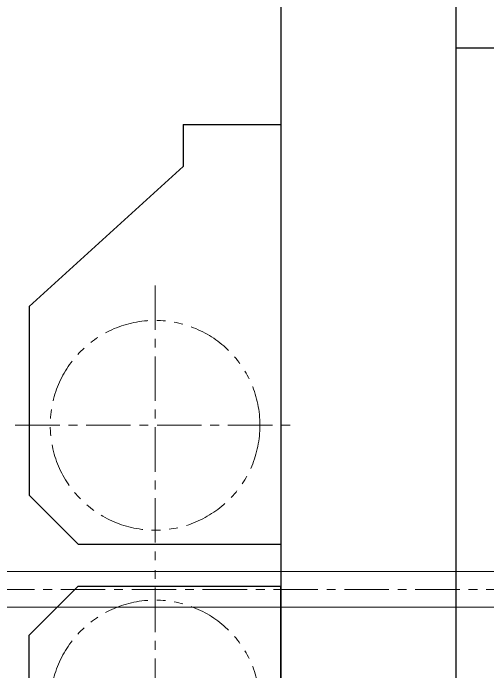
# Model space of a CAD drawing. Header units: millimetres. Extents: x -211 to 45495, y 24 to 52952.
# Drawn here: x 13723.2 to 14062.7, y 34323 to 34794 of the extents above; entities that cross this region are included whole.
import ezdxf

# ---------------------------------------------------------------- set-up
doc = ezdxf.new("R2010")
doc.units = ezdxf.units.MM
doc.linetypes.add('CENTER', pattern=[50.7, 31.8, -6.3, 6.3, -6.3])
doc.linetypes.add('PHANTOM', pattern=[63.3, 31.8, -6.3, 6.3, -6.3, 6.3, -6.3])
doc.layers.add('Layer2', color=7, linetype='Continuous')

# ---------------------------------------------------------------- blocks, each defined once
blk = doc.blocks.new('BLKF215')
at = {"layer": 'Layer2', "color": 7, "linetype": 'Continuous', "lineweight": 13}
for p, q in [((15040.9, 34394.67), (12099.21, 34394.67)), ((12099.21, 34369.27), (16159.21, 34369.27))]:
    blk.add_line(p, q, dxfattribs=at)
at = {"layer": 'Layer2', "color": 7, "linetype": 'CENTER', "lineweight": 13}
blk.add_line((12084.21, 34381.97), (15055.9, 34381.97), dxfattribs=at)
blk = doc.blocks.new('BLKF2394')
at = {"layer": 'Layer2', "color": 3, "linetype": 'Continuous', "lineweight": 25}
for p, q in [((13844.71, 34714.27), (13914.71, 34714.27)), ((13844.71, 34714.27), (13844.71, 34684.27)), ((13914.71, 34714.27), (13914.71, 34414.27)), ((13844.71, 34684.27), (13734.71, 34584.27)), ((13734.71, 34584.27), (13734.71, 34449.27)), ((13734.71, 34449.27), (13769.71, 34414.27)), ((13769.71, 34414.27), (13914.71, 34414.27))]:
    blk.add_line(p, q, dxfattribs=at)
at = {"layer": 'Layer2', "color": 7, "linetype": 'CENTER', "lineweight": 13}
for p, q in [((13824.71, 34599.27), (13824.71, 34399.27)), ((13724.71, 34499.27), (13924.71, 34499.27))]:
    blk.add_line(p, q, dxfattribs=at)
at = {"layer": 'Layer2', "color": 7, "linetype": 'PHANTOM', "lineweight": 13}
blk.add_circle((13824.71, 34499.27), 75, dxfattribs=at)
blk = doc.blocks.new('BLKF2395')
at = {"layer": 'Layer2', "color": 7, "linetype": 'CENTER', "lineweight": 13}
for p, q in [((13824.71, 34199.27), (13824.71, 34399.27)), ((13724.71, 34299.27), (13924.71, 34299.27))]:
    blk.add_line(p, q, dxfattribs=at)
at = {"layer": 'Layer2', "color": 3, "linetype": 'Continuous', "lineweight": 25}
for p, q in [((13734.71, 34349.27), (13769.71, 34384.27)), ((13769.71, 34384.27), (13914.71, 34384.27)), ((13914.71, 34084.27), (13914.71, 34384.27)), ((13734.71, 34214.27), (13734.71, 34349.27)), ((13844.71, 34114.27), (13734.71, 34214.27)), ((13844.71, 34084.27), (13844.71, 34114.27)), ((13844.71, 34084.27), (13914.71, 34084.27))]:
    blk.add_line(p, q, dxfattribs=at)
at = {"layer": 'Layer2', "color": 7, "linetype": 'PHANTOM', "lineweight": 13}
blk.add_circle((13824.71, 34299.27), 75, dxfattribs=at)
blk = doc.blocks.new('BLKF2393')
at = {"layer": 'Layer2', "color": 3, "linetype": 'Continuous', "lineweight": 25}
for p, q in [((14039.71, 34919.27), (14039.71, 33969.27)), ((13914.71, 34869.27), (13914.71, 33969.27)), ((14039.71, 34769.27), (14239.71, 34769.27))]:
    blk.add_line(p, q, dxfattribs=at)
for name in ['BLKF2394', 'BLKF2395']:
    blk.add_blockref(name, (0, 0), dxfattribs=at)

msp = doc.modelspace()

# ---------------------------------------------------------------- block references
at = {"layer": 'Layer2', "color": 3, "linetype": 'Continuous', "lineweight": 25}
msp.add_blockref('BLKF2393', (0, 0), dxfattribs=at)
at = {"layer": 'Layer2', "color": 7, "linetype": 'Continuous', "lineweight": 13}
msp.add_blockref('BLKF215', (0, 0), dxfattribs=at)

doc.saveas('drawing.dxf')
